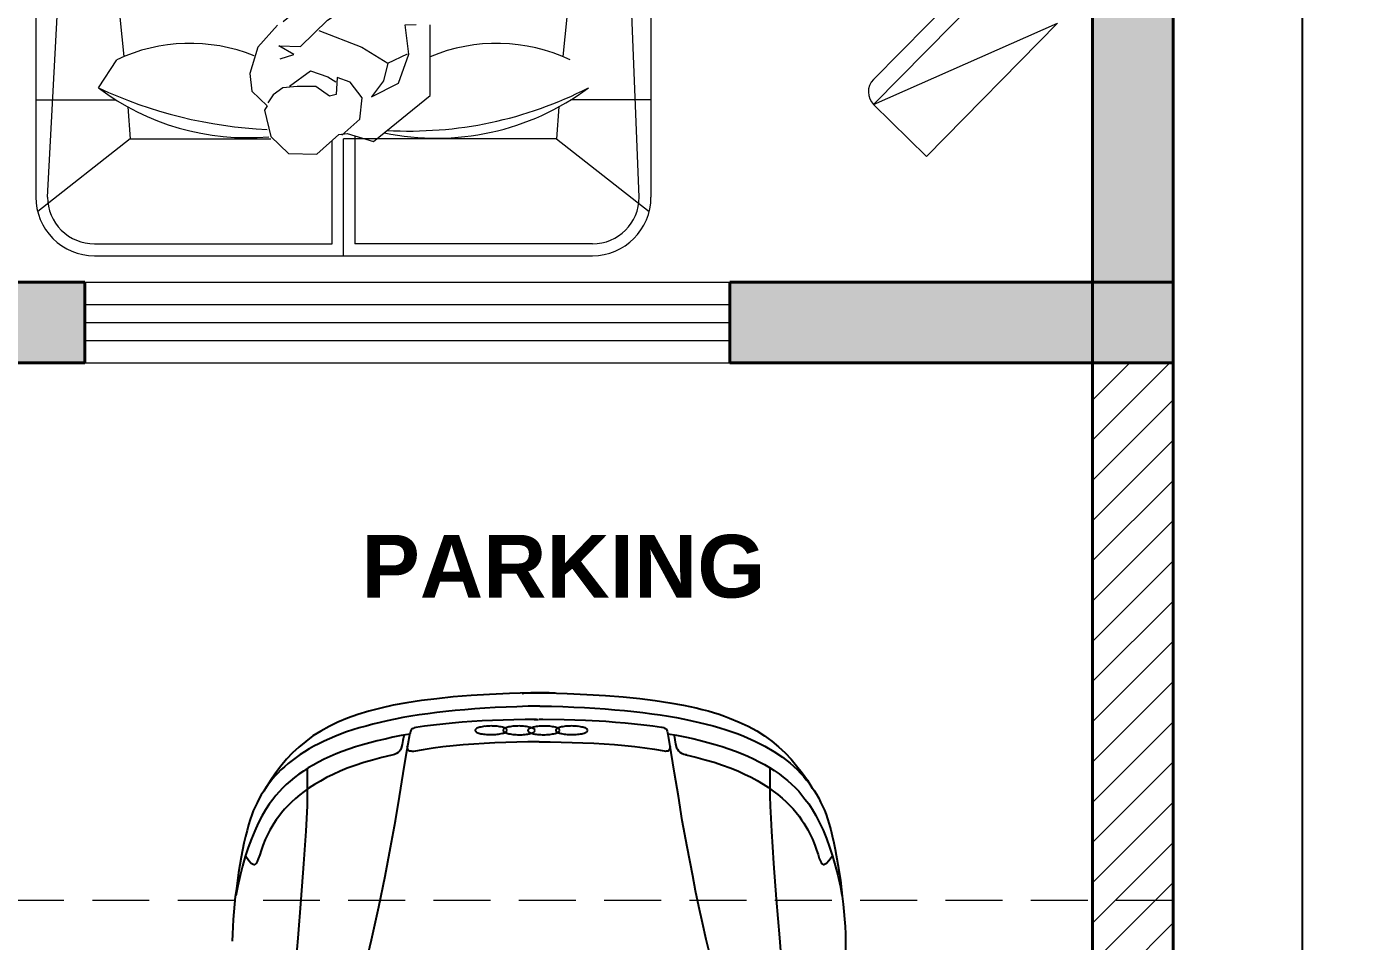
# Model space of a CAD drawing. Header units: inches. Extents: x 1457 to 6508, y 1058 to 4458.
# Drawn here: x 2993.5 to 3142.5, y 2569 to 2671.1 of the extents above; entities that cross this region are included whole.
import ezdxf
from ezdxf.enums import TextEntityAlignment as Align

# ---------------------------------------------------------------- set-up
doc = ezdxf.new("R2010")
doc.units = ezdxf.units.IN
doc.linetypes.add('HIDDEN', pattern=[9.525, 6.35, -3.175])
for name, color, linetype, lineweight in [('1.COLUMN', 1, 'Continuous', 40), ('2.ROOF', 7, 'HIDDEN', 20), ('FURNITURE', 30, 'Continuous', 5), ('WALL', 2, 'Continuous', 40), ('WALL DIMENSION', 6, 'Continuous', 13), ('WALL HATCH', 7, 'Continuous', 5), ('WINDOW', 4, 'Continuous', 18)]:
    doc.layers.add(name, color=color, linetype=linetype, lineweight=lineweight)
doc.styles.get("Standard").update_dxf_attribs({"font": 'arialbd.ttf'})
doc.dimstyles.new('ISO-25', dxfattribs={"dimscale": 4, "dimtxt": 2.5, "dimasz": 2.5, "dimexe": 1.25, "dimexo": 0.625, "dimtad": 0, "dimlunit": 3, "dimtxsty": 'Standard', "dimblk": 'OPEN90', "dimcen": 2.5, "dimclrd": 1, "dimadec": 0, "dimazin": 0, "dimtfac": 1, "dimtmove": 0, "dimatfit": 3, "dimfxl": 0, "dimarcsym": 0})

# ---------------------------------------------------------------- blocks, each defined once
blk = doc.blocks.new('A$C4DC51D13')
for p, q in [((4008.9, 2375.5), (3778.5, 2897)), ((4156.2, 2525.2), (3778.5, 2897)), ((4008.9, 2375.5), (3631.2, 2747.3)), ((3631.7, 2676.6), (3938.2, 2375)), ((4008.9, 2375.5), (4156.2, 2525.2)), ((3605.1, 1743.8), (4271.6, 1743.8)), ((3995.7, 1743.8), (3995.7, 1517.1)), ((4271.6, 1710.7), (3636.1, 1685.8)), ((4106.1, 1476.4), (4312.2, 1738.8)), ((4404, 1578.3), (4404, 904.6)), ((4437.5, 165.9), (4437.5, 1578.3)), ((3588, 1523.6), (3873.1, 1494.5)), ((4015.5, 1483.4), (4106.1, 1476.4)), ((4106.1, 1476.4), (4106.1, 872.1)), ((4097.4, 904.6), (4404, 904.6)), ((4106.1, 871.5), (4437.5, 871.5)), ((4404, 840.7), (4110.5, 840.7)), ((4404, 165.9), (4404, 840.7)), ((4106.1, 267.8), (4106.1, 666.5)), ((4015.5, 260.8), (4106.1, 267.8)), ((4106.1, 267.8), (4312.2, 5.4)), ((3588, 220.6), (3873.1, 249.7)), ((3961.8, 177.4), (3882.1, 229.3)), ((3995.7, 0.4), (3995.7, 227)), ((4271.6, 33.5), (3636.1, 66.6)), ((3605.1, 0.4), (4271.6, 0.4))]:
    blk.add_line(p, q)
at = {"linetype": 'ByBlock'}
for points in [[(3783.9, 685.3), (3846.2, 629.9), (3920.9, 607.2), (3971.2, 612.7), (4013, 656), (4024.6, 648.7), (4100.1, 665.9), (4148.2, 716.6), (4149.9, 796.5), (4093.9, 859.3), (4090.7, 882.4), (4113.4, 957.1), (3983.4, 1118.2), (3782.9, 1118.2)], [(3799.1, 802), (3846.8, 924.2), (3891.6, 998), (3942.1, 985.6), (3987.4, 952.2), (3948.2, 1028.7), (3866.1, 1057.7), (3783.2, 1046.8), (3782, 1078.3)], [(3879.5, 693.2), (3866.7, 732), (3842.7, 688.8), (3844.5, 750.8), (3769.6, 827.1), (3714.6, 911.9), (3703.1, 901.3), (3694, 1028.4), (3682.4, 1035.7), (3682.6, 1000), (3638.2, 1055.5), (3622.5, 1045.9), (3640.8, 956.7), (3675.9, 881.2), (3664.5, 834.9), (3774.4, 701)], [(3891.6, 998), (3865.1, 1053.5)], [(4096, 867.7), (4050.6, 918.9), (3989.6, 924.9), (3945.7, 891.1), (3932.2, 854.2), (3980.6, 851.3), (3984.9, 832.4), (3957.7, 794.4), (3958, 740.9), (3961.4, 699.9), (3981.4, 672.7), (4004.6, 658.1)], [(3957.1, 718.8), (3913.7, 778.5), (3930.3, 827.9), (3944.9, 851.1)]]:
    blk.add_lwpolyline(points, dxfattribs=at)
for centre, radius, start, end in [((3973.2, 2410.6), 50, 225.4503, 315.4503), ((4271.6, 1578.3), 165.9, 0, 90), ((4271.6, 1578.3), 132.4, 0, 90), ((3383, 1136.2), 721.4, 348.1046, 36.6442), ((2968.3, 1058.8), 1115.8, 356.7543, 27.0804), ((4324, 1306.8), 488.4, 154.7866, 202.7137), ((3404.4, 598.4), 698.5, 322.9389, 5.0789), ((2799, 717.9), 1282.3, 335.0725, 357.2152), ((4324, 437.4), 488.4, 158.2152, 205.2134), ((4271.6, 165.9), 132.4, 270, 0), ((4271.6, 165.9), 165.9, 270, 0)]:
    blk.add_arc(centre, radius, start, end)
blk = doc.blocks.new('A$C2EFE4C6E')
at = {"linetype": 'Continuous'}
for p, q in [((0.4249, 1.7753), (0.4445, 1.7793)), ((0.4445, 1.7793), (0.4864, 1.7871)), ((0.463, 1.7719), (0.4897, 1.7797)), ((0.4864, 1.7871), (0.5311, 1.794)), ((0.4897, 1.7797), (0.5173, 1.7866)), ((0.5173, 1.7866), (0.5459, 1.793)), ((0.5311, 1.794), (0.5769, 1.7994)), ((0.5459, 1.793), (0.5745, 1.7984)), ((0.5769, 1.7994), (0.5988, 1.8018)), ((0.5988, 1.8018), (0.6202, 1.8038)), ((0.6202, 1.8038), (0.6417, 1.8057)), ((0.6417, 1.8057), (0.6626, 1.8072)), ((0.6626, 1.8072), (0.6831, 1.8082)), ((0.6831, 1.8082), (0.7031, 1.8087)), ((0.7036, 1.8087), (1.5338, 1.8087)), ((0.3101, 1.7381), (0.3216, 1.7435)), ((0.3216, 1.7435), (0.333, 1.7489)), ((0.333, 1.7489), (0.3449, 1.7533)), ((0.3449, 1.7533), (0.3577, 1.7577)), ((0.3577, 1.7577), (0.3725, 1.7621)), ((0.3682, 1.7351), (0.3897, 1.7449)), ((0.3725, 1.7621), (0.3887, 1.7665)), ((0.3887, 1.7665), (0.4059, 1.7709)), ((0.3897, 1.7449), (0.413, 1.7543)), ((0.4059, 1.7709), (0.4249, 1.7753)), ((0.413, 1.7543), (0.4373, 1.7636)), ((0.4373, 1.7636), (0.463, 1.7719)), ((0.4754, 1.7616), (0.4635, 1.7704)), ((0.4826, 1.7548), (0.4754, 1.7616)), ((0.4811, 1.7391), (0.4835, 1.741)), ((0.4859, 1.7494), (0.4826, 1.7548)), ((0.4835, 1.741), (0.4849, 1.743)), ((0.4849, 1.743), (0.4864, 1.7449)), ((0.4864, 1.7469), (0.4859, 1.7494)), ((0.4864, 1.7449), (0.4864, 1.7469)), ((0.2463, 1.6974), (0.2563, 1.7052)), ((0.2477, 1.7004), (0.2701, 1.714)), ((0.2563, 1.7052), (0.2668, 1.7126)), ((0.2668, 1.7126), (0.2772, 1.7199)), ((0.2772, 1.7199), (0.2877, 1.7263)), ((0.2877, 1.7263), (0.2987, 1.7327)), ((0.2987, 1.7327), (0.3101, 1.7381)), ((0.3011, 1.6935), (0.3144, 1.7043)), ((0.3144, 1.7043), (0.3301, 1.7145)), ((0.3301, 1.7145), (0.3482, 1.7249)), ((0.3482, 1.7249), (0.3682, 1.7351)), ((0.3882, 1.7018), (0.3978, 1.7067)), ((0.3978, 1.7067), (0.4154, 1.715)), ((0.4154, 1.715), (0.4316, 1.7214)), ((0.4316, 1.7214), (0.4459, 1.7263)), ((0.4459, 1.7263), (0.4587, 1.7307)), ((0.4587, 1.7307), (0.4697, 1.7342)), ((0.4697, 1.7342), (0.4778, 1.7376)), ((0.4778, 1.7376), (0.4811, 1.7391)), ((0.1877, 1.6543), (0.2067, 1.6699)), ((0.1996, 1.6513), (0.2177, 1.6714)), ((0.2067, 1.6699), (0.2267, 1.6856)), ((0.2177, 1.6714), (0.2267, 1.6802)), ((0.2267, 1.6856), (0.2477, 1.7004)), ((0.2267, 1.6802), (0.2368, 1.6891)), ((0.2368, 1.6891), (0.2463, 1.6974)), ((0.2587, 1.6552), (0.2687, 1.666)), ((0.2687, 1.666), (0.2792, 1.6758)), ((0.2792, 1.6758), (0.2901, 1.6851)), ((0.2901, 1.6851), (0.3011, 1.6935)), ((0.3292, 1.6601), (0.3397, 1.6685)), ((0.3397, 1.6685), (0.3496, 1.6768)), ((0.3496, 1.6768), (0.3597, 1.6841)), ((0.3597, 1.6841), (0.3692, 1.6905)), ((0.3692, 1.6905), (0.3787, 1.6964)), ((0.3787, 1.6964), (0.3882, 1.7018)), ((0.1529, 1.619), (0.1701, 1.6371)), ((0.1663, 1.6057), (0.1825, 1.6297)), ((0.1701, 1.6371), (0.1877, 1.6543)), ((0.1825, 1.6297), (0.1996, 1.6513)), ((0.2296, 1.62), (0.2391, 1.6322)), ((0.2391, 1.6322), (0.2487, 1.6445)), ((0.2487, 1.6445), (0.2587, 1.6552)), ((0.2887, 1.617), (0.2987, 1.6293)), ((0.2987, 1.6293), (0.3087, 1.6401)), ((0.3087, 1.6401), (0.3192, 1.6508)), ((0.3192, 1.6508), (0.3292, 1.6601)), ((0.8074, 1.6312), (0.695, 1.6219)), ((0.122, 1.5788), (0.1367, 1.5994)), ((0.1367, 1.5994), (0.1529, 1.619)), ((0.151, 1.5797), (0.1663, 1.6057)), ((0.2034, 1.5788), (0.212, 1.593)), ((0.212, 1.593), (0.2206, 1.6067)), ((0.2725, 1.595), (0.2139, 1.595)), ((0.2206, 1.6067), (0.2296, 1.62)), ((0.2587, 1.5749), (0.2687, 1.5901)), ((0.2687, 1.5901), (0.2787, 1.6038)), ((0.2934, 1.595), (0.2725, 1.595)), ((0.2787, 1.6038), (0.2887, 1.617)), ((0.3211, 1.5959), (0.2934, 1.595)), ((0.3554, 1.5974), (0.3211, 1.5959)), ((0.3935, 1.5994), (0.3554, 1.5974)), ((0.4364, 1.6023), (0.3935, 1.5994)), ((0.4835, 1.6057), (0.4364, 1.6023)), ((0.585, 1.6131), (0.4835, 1.6057)), ((0.695, 1.6219), (0.585, 1.6131)), ((0.0948, 1.5327), (0.1081, 1.5567)), ((0.1081, 1.5567), (0.122, 1.5788)), ((0.1367, 1.5513), (0.151, 1.5797)), ((0.1872, 1.5479), (0.1953, 1.5636)), ((0.1953, 1.5636), (0.2034, 1.5788)), ((0.2396, 1.5411), (0.2491, 1.5582)), ((0.2491, 1.5582), (0.2587, 1.5749)), ((0.0829, 1.5072), (0.0948, 1.5327)), ((0.1167, 1.5043), (0.1234, 1.5205)), ((0.1234, 1.5205), (0.1367, 1.5513)), ((0.1658, 1.4964), (0.1724, 1.5141)), ((0.1724, 1.5141), (0.1796, 1.5312)), ((0.1796, 1.5312), (0.1872, 1.5479)), ((0.2215, 1.5028), (0.2306, 1.5224)), ((0.2306, 1.5224), (0.2396, 1.5411)), ((0.0662, 1.4655), (0.0715, 1.4798)), ((0.0715, 1.4798), (0.0829, 1.5072)), ((0.1048, 1.47), (0.1105, 1.4876)), ((0.1105, 1.4876), (0.1167, 1.5043)), ((0.1524, 1.4587), (0.1586, 1.4778)), ((0.1586, 1.4778), (0.1658, 1.4964)), ((0.2048, 1.4597), (0.2129, 1.4817)), ((0.2129, 1.4817), (0.2215, 1.5028)), ((0.0562, 1.4347), (0.061, 1.4503)), ((0.061, 1.4503), (0.0662, 1.4655)), ((0.0939, 1.4332), (0.0991, 1.4518)), ((0.0991, 1.4518), (0.1048, 1.47)), ((0.1405, 1.4185), (0.1463, 1.4391)), ((0.1463, 1.4391), (0.1524, 1.4587)), ((0.1967, 1.4357), (0.2048, 1.4597)), ((0.0429, 1.3852), (0.0472, 1.4023)), ((0.0472, 1.4023), (0.0515, 1.419)), ((0.0515, 1.419), (0.0562, 1.4347)), ((0.0838, 1.394), (0.0886, 1.4136)), ((0.0886, 1.4136), (0.0939, 1.4332)), ((0.1353, 1.3974), (0.1405, 1.4185)), ((0.1825, 1.3842), (0.1896, 1.4106)), ((0.1896, 1.4106), (0.1967, 1.4357)), ((0.6521, 1.4033), (0.6059, 1.393)), ((0.6998, 1.4136), (0.6521, 1.4033)), ((0.7488, 1.4254), (0.6998, 1.4136)), ((0.0353, 1.3494), (0.0429, 1.3852)), ((0.0748, 1.3518), (0.0791, 1.3729)), ((0.0791, 1.3729), (0.0838, 1.394)), ((0.1248, 1.3528), (0.13, 1.3754)), ((0.13, 1.3754), (0.1353, 1.3974)), ((0.1758, 1.3562), (0.1825, 1.3842)), ((0.5192, 1.3754), (0.4368, 1.3597)), ((0.5616, 1.3837), (0.5192, 1.3754)), ((0.6059, 1.393), (0.5616, 1.3837)), ((0.0281, 1.3107), (0.0353, 1.3494)), ((0.0667, 1.3067), (0.0705, 1.3298)), ((0.0705, 1.3298), (0.0748, 1.3518)), ((0.1162, 1.3053), (0.1205, 1.3293)), ((0.1205, 1.3293), (0.1248, 1.3528)), ((0.121, 1.3224), (0.1334, 1.3249)), ((0.1334, 1.3249), (0.1453, 1.3268)), ((0.1453, 1.3268), (0.1558, 1.3298)), ((0.1558, 1.3298), (0.1601, 1.3322)), ((0.1601, 1.3322), (0.1643, 1.3352)), ((0.1643, 1.3352), (0.1682, 1.3391)), ((0.1682, 1.3391), (0.1715, 1.3435)), ((0.1715, 1.3435), (0.1739, 1.3499)), ((0.1739, 1.3499), (0.1758, 1.3577)), ((0.1758, 1.3577), (0.1758, 1.3562)), ((0.293, 1.3347), (0.2282, 1.3239)), ((0.3616, 1.3459), (0.293, 1.3347)), ((0.4368, 1.3597), (0.3616, 1.3459)), ((0.0219, 1.269), (0.0281, 1.3107)), ((0.0629, 1.2832), (0.0667, 1.3067)), ((0.0939, 1.2622), (0.0977, 1.2867)), ((0.0977, 1.2881), (0.0986, 1.2925)), ((0.0977, 1.2876), (0.0977, 1.2881)), ((0.0977, 1.2867), (0.0977, 1.2876)), ((0.0977, 1.2867), (0.0977, 1.2867)), ((0.0986, 1.2925), (0.1, 1.2955)), ((0.1, 1.2955), (0.101, 1.2979)), ((0.101, 1.2979), (0.1024, 1.2999)), ((0.1024, 1.2999), (0.1039, 1.3014)), ((0.1039, 1.3014), (0.1058, 1.3023)), ((0.1058, 1.3023), (0.1091, 1.3033)), ((0.1091, 1.3033), (0.1129, 1.3038)), ((0.1129, 1.3038), (0.1172, 1.3048)), ((0.1158, 1.3028), (0.1153, 1.3038)), ((0.1696, 1.3141), (0.1172, 1.3053)), ((0.1553, 1.3116), (0.1515, 1.3121)), ((0.1586, 1.3107), (0.1553, 1.3116)), ((0.1605, 1.3097), (0.1586, 1.3107)), ((0.1601, 1.267), (0.1648, 1.2945)), ((0.1625, 1.3087), (0.1605, 1.3097)), ((0.1634, 1.3077), (0.1625, 1.3087)), ((0.1643, 1.3062), (0.1634, 1.3077)), ((0.1648, 1.3038), (0.1643, 1.3062)), ((0.1648, 1.3009), (0.1648, 1.3038)), ((0.1653, 1.2979), (0.1648, 1.3009)), ((0.1648, 1.2945), (0.1653, 1.2979)), ((0.2282, 1.3239), (0.1696, 1.3141)), ((0.0162, 1.2254), (0.0219, 1.269)), ((0.0562, 1.2342), (0.0596, 1.2592)), ((0.0596, 1.2592), (0.0629, 1.2832)), ((0.0905, 1.2367), (0.0939, 1.2622)), ((0.1558, 1.2396), (0.1601, 1.267)), ((0.0119, 1.1783), (0.0162, 1.2254)), ((0.0534, 1.2082), (0.0562, 1.2342)), ((0.0877, 1.2107), (0.0905, 1.2367)), ((0.1491, 1.1827), (0.1524, 1.2112)), ((0.1524, 1.2112), (0.1558, 1.2396)), ((0.0081, 1.1283), (0.0119, 1.1783)), ((0.0481, 1.1548), (0.0505, 1.1822)), ((0.0505, 1.1822), (0.0534, 1.2082)), ((0.0829, 1.1568), (0.0848, 1.1842)), ((0.0848, 1.1842), (0.0877, 1.2107)), ((0.1467, 1.1538), (0.1491, 1.1827)), ((0.0457, 1.1269), (0.0481, 1.1548)), ((0.0805, 1.1288), (0.0829, 1.1568)), ((0.1444, 1.1244), (0.1467, 1.1538)), ((0.0048, 1.0754), (0.0081, 1.1283)), ((0.0419, 1.0685), (0.0439, 1.0979)), ((0.0439, 1.0979), (0.0457, 1.1269)), ((0.0772, 1.0715), (0.0805, 1.1288)), ((0.1424, 1.0945), (0.1444, 1.1244)), ((0.0024, 1.019), (0.0048, 1.0754)), ((0.0405, 1.0381), (0.0419, 1.0685)), ((0.0753, 1.0107), (0.0772, 1.0715)), ((0.1405, 1.0337), (0.1415, 1.0641)), ((0.1415, 1.0641), (0.1424, 1.0945)), ((0.0391, 1.0073), (0.0405, 1.0381)), ((0.1396, 1.0028), (0.1405, 1.0337)), ((0.0015, 0.9857), (0, 0.968)), ((0.0005, 0.9587), (0.0024, 1.019)), ((0.0381, 0.9749), (0.0391, 1.0073)), ((0.0748, 0.947), (0.0753, 1.0107)), ((0.1391, 0.9715), (0.1396, 1.0028)), ((0, 0.968), (0, 0.9342)), ((0, 0.9533), (0.0005, 0.9587)), ((0, 0.9411), (0, 0.9533)), ((0.0376, 0.9421), (0.0381, 0.9749)), ((0.0757, 0.9504), (0.0757, 0.9396)), ((0.1391, 0.9396), (0.1391, 0.9715)), ((0, 0.9249), (0, 0.9411)), ((0, 0.9342), (0.0005, 0.9161)), ((0, 0.9087), (0, 0.9249)), ((0.001, 0.8965), (0, 0.9087)), ((0.0005, 0.9161), (0.0024, 0.8558)), ((0.0376, 0.9421), (0.0381, 0.9092)), ((0.0381, 0.9092), (0.0396, 0.8769)), ((0.0757, 0.9259), (0.0757, 0.9382)), ((0.0757, 0.9323), (0.0757, 0.8999)), ((0.1391, 0.9396), (0.1391, 0.9078)), ((0.0019, 0.8916), (0.001, 0.8965)), ((0.0396, 0.8769), (0.0405, 0.846)), ((0.0757, 0.8999), (0.0762, 0.8686)), ((0.1391, 0.9078), (0.1396, 0.8764)), ((0.1396, 0.8764), (0.1405, 0.8455)), ((0.0024, 0.8558), (0.0048, 0.7994)), ((0.0405, 0.846), (0.0419, 0.8156)), ((0.0762, 0.8686), (0.0772, 0.8381)), ((0.0772, 0.8381), (0.0781, 0.8077)), ((0.1405, 0.8455), (0.1415, 0.8146)), ((0.0048, 0.7994), (0.0081, 0.747)), ((0.0419, 0.8156), (0.0439, 0.7857)), ((0.0781, 0.8077), (0.0796, 0.7784)), ((0.1415, 0.8146), (0.1434, 0.7842)), ((0.0439, 0.7857), (0.0457, 0.7573)), ((0.0457, 0.7573), (0.0481, 0.7288)), ((0.0796, 0.7784), (0.0815, 0.7494)), ((0.1434, 0.7842), (0.1453, 0.7543)), ((0.0081, 0.747), (0.0119, 0.6965)), ((0.0481, 0.7288), (0.0505, 0.7014)), ((0.0815, 0.7494), (0.0834, 0.7215)), ((0.0834, 0.7215), (0.0858, 0.6935)), ((0.1453, 0.7543), (0.1477, 0.7249)), ((0.1477, 0.7249), (0.1501, 0.696)), ((0.0119, 0.6965), (0.0167, 0.6499)), ((0.0505, 0.7014), (0.0534, 0.6749)), ((0.0858, 0.6935), (0.0886, 0.6671)), ((0.1501, 0.696), (0.1534, 0.6671)), ((0.0167, 0.6499), (0.0219, 0.6063)), ((0.0534, 0.6749), (0.0562, 0.6494)), ((0.0562, 0.6494), (0.0596, 0.624)), ((0.0886, 0.6671), (0.0915, 0.6406)), ((0.1534, 0.6671), (0.1572, 0.6391)), ((0.0219, 0.6063), (0.0281, 0.5646)), ((0.0596, 0.624), (0.0629, 0.5999)), ((0.0915, 0.6406), (0.0948, 0.6151)), ((0.0948, 0.6151), (0.0986, 0.5901)), ((0.1572, 0.6391), (0.1615, 0.6112)), ((0.1615, 0.6112), (0.1663, 0.5838)), ((0.0629, 0.5999), (0.0667, 0.5764)), ((0.0667, 0.5764), (0.0705, 0.5534)), ((0.0986, 0.5901), (0.0996, 0.5857)), ((0.0996, 0.5857), (0.101, 0.5823)), ((0.101, 0.5823), (0.102, 0.5798)), ((0.102, 0.5798), (0.1034, 0.5779)), ((0.1034, 0.5779), (0.1048, 0.5769)), ((0.1048, 0.5769), (0.1067, 0.5759)), ((0.1067, 0.5759), (0.1101, 0.5749)), ((0.1101, 0.5749), (0.1139, 0.5744)), ((0.1139, 0.5744), (0.1181, 0.5735)), ((0.1172, 0.573), (0.1215, 0.549)), ((0.171, 0.5641), (0.1181, 0.573)), ((0.1615, 0.5685), (0.1596, 0.5676)), ((0.1634, 0.5696), (0.1615, 0.5685)), ((0.1643, 0.5705), (0.1634, 0.5696)), ((0.1653, 0.572), (0.1643, 0.5705)), ((0.1658, 0.5744), (0.1653, 0.572)), ((0.1663, 0.5803), (0.1658, 0.5774)), ((0.1658, 0.5774), (0.1658, 0.5744)), ((0.1663, 0.5838), (0.1663, 0.5803)), ((0.0281, 0.5646), (0.0353, 0.5264)), ((0.0705, 0.5534), (0.0748, 0.5313)), ((0.0748, 0.5313), (0.0791, 0.5093)), ((0.1215, 0.549), (0.1258, 0.5254)), ((0.122, 0.5558), (0.1348, 0.5534)), ((0.1348, 0.5534), (0.1463, 0.5514)), ((0.1463, 0.5514), (0.1567, 0.5485)), ((0.1563, 0.5666), (0.1524, 0.5661)), ((0.1596, 0.5676), (0.1563, 0.5666)), ((0.1567, 0.5485), (0.1615, 0.5465)), ((0.1615, 0.5465), (0.1658, 0.5436)), ((0.1658, 0.5436), (0.1696, 0.5401)), ((0.1696, 0.5401), (0.1724, 0.5352)), ((0.2291, 0.5544), (0.171, 0.5641)), ((0.1724, 0.5352), (0.1748, 0.5293)), ((0.2939, 0.5436), (0.2291, 0.5544)), ((0.363, 0.5323), (0.2939, 0.5436)), ((0.4382, 0.5186), (0.363, 0.5323)), ((0.0353, 0.5264), (0.0434, 0.4907)), ((0.0791, 0.5093), (0.0838, 0.4887)), ((0.1258, 0.5254), (0.131, 0.5029)), ((0.131, 0.5029), (0.1363, 0.4808)), ((0.1748, 0.5293), (0.1767, 0.522)), ((0.1767, 0.522), (0.1834, 0.4941)), ((0.1834, 0.4941), (0.1906, 0.4671)), ((0.5202, 0.5029), (0.4382, 0.5186)), ((0.6069, 0.4852), (0.5202, 0.5029)), ((0.0434, 0.4907), (0.0519, 0.4568)), ((0.0519, 0.4568), (0.0615, 0.4254)), ((0.0838, 0.4887), (0.0891, 0.4686)), ((0.0891, 0.4686), (0.0943, 0.449)), ((0.1363, 0.4808), (0.1415, 0.4598)), ((0.1415, 0.4598), (0.1472, 0.4392)), ((0.1906, 0.4671), (0.1977, 0.4426)), ((0.7002, 0.4647), (0.6069, 0.4852)), ((0.8012, 0.4402), (0.7002, 0.4647)), ((0.0615, 0.4254), (0.0719, 0.3965)), ((0.0943, 0.449), (0.0996, 0.4298)), ((0.0996, 0.4298), (0.1053, 0.4117)), ((0.1472, 0.4392), (0.1534, 0.4196)), ((0.1534, 0.4196), (0.1601, 0.4005)), ((0.1977, 0.4426), (0.2058, 0.4186)), ((0.2058, 0.4186), (0.2139, 0.396)), ((0.0719, 0.3965), (0.0834, 0.3695)), ((0.1053, 0.4117), (0.111, 0.3941)), ((0.111, 0.3941), (0.1172, 0.3769)), ((0.1601, 0.4005), (0.1667, 0.3818)), ((0.1667, 0.3818), (0.1734, 0.3642)), ((0.2139, 0.396), (0.2225, 0.3754)), ((0.0834, 0.3695), (0.0953, 0.3441)), ((0.0953, 0.3441), (0.1086, 0.3206)), ((0.1172, 0.3769), (0.1239, 0.3608)), ((0.1239, 0.3608), (0.1305, 0.3451)), ((0.1305, 0.3451), (0.1372, 0.3299)), ((0.1734, 0.3642), (0.181, 0.347)), ((0.181, 0.347), (0.1886, 0.3303)), ((0.2225, 0.3754), (0.2315, 0.3554)), ((0.2315, 0.3554), (0.2406, 0.3367)), ((0.1086, 0.3206), (0.1224, 0.2985)), ((0.1372, 0.3299), (0.1444, 0.3151)), ((0.1444, 0.3151), (0.1515, 0.3009)), ((0.1886, 0.3303), (0.1963, 0.3147)), ((0.1963, 0.3147), (0.2048, 0.2995)), ((0.2406, 0.3367), (0.2501, 0.3196)), ((0.2501, 0.3196), (0.2596, 0.3034)), ((0.2596, 0.3034), (0.2696, 0.2882)), ((0.1224, 0.2985), (0.1377, 0.2779)), ((0.1377, 0.2779), (0.1539, 0.2588)), ((0.1515, 0.3009), (0.1591, 0.2877)), ((0.1591, 0.2877), (0.1672, 0.2745)), ((0.1672, 0.2745), (0.1748, 0.2622)), ((0.2048, 0.2995), (0.2129, 0.2852)), ((0.2129, 0.2852), (0.222, 0.2715)), ((0.2734, 0.2833), (0.2148, 0.2833)), ((0.222, 0.2715), (0.231, 0.2583)), ((0.2696, 0.2882), (0.2796, 0.274)), ((0.3201, 0.2828), (0.2734, 0.2833)), ((0.2796, 0.274), (0.2896, 0.2612)), ((0.3925, 0.2789), (0.3201, 0.2828)), ((0.4849, 0.2725), (0.3925, 0.2789)), ((0.5864, 0.2652), (0.4849, 0.2725)), ((0.6959, 0.2563), (0.5864, 0.2652)), ((0.1539, 0.2588), (0.1706, 0.2407)), ((0.1706, 0.2407), (0.1886, 0.224)), ((0.1748, 0.2622), (0.1834, 0.2505)), ((0.1834, 0.2505), (0.192, 0.2392)), ((0.192, 0.2392), (0.2006, 0.2279)), ((0.2006, 0.2279), (0.2096, 0.2176)), ((0.231, 0.2583), (0.2406, 0.246)), ((0.2406, 0.246), (0.2501, 0.2338)), ((0.2501, 0.2338), (0.2601, 0.223)), ((0.2896, 0.2612), (0.2996, 0.249)), ((0.2996, 0.249), (0.3097, 0.2377)), ((0.3097, 0.2377), (0.3201, 0.2274)), ((0.3201, 0.2274), (0.3301, 0.2181)), ((0.8088, 0.247), (0.6959, 0.2563)), ((0.1886, 0.224), (0.2077, 0.2078)), ((0.2077, 0.2078), (0.2277, 0.1926)), ((0.2096, 0.2176), (0.2186, 0.2078)), ((0.2186, 0.2078), (0.2282, 0.1985)), ((0.2277, 0.1926), (0.2487, 0.1779)), ((0.2282, 0.1985), (0.2377, 0.1897)), ((0.2377, 0.1897), (0.2477, 0.1814)), ((0.2601, 0.223), (0.2701, 0.2122)), ((0.2701, 0.2122), (0.2806, 0.2024)), ((0.2806, 0.2024), (0.2915, 0.1931)), ((0.2915, 0.1931), (0.3025, 0.1848)), ((0.3301, 0.2181), (0.3406, 0.2093)), ((0.3406, 0.2093), (0.3506, 0.2014)), ((0.3506, 0.2014), (0.3606, 0.1941)), ((0.3606, 0.1941), (0.3701, 0.1877)), ((0.2477, 0.1814), (0.2577, 0.1735)), ((0.2487, 0.1779), (0.2711, 0.1642)), ((0.2577, 0.1735), (0.2677, 0.1656)), ((0.2677, 0.1656), (0.2787, 0.1588)), ((0.2787, 0.1588), (0.2892, 0.1519)), ((0.2892, 0.1519), (0.3001, 0.1461)), ((0.3025, 0.1848), (0.3158, 0.174)), ((0.3158, 0.174), (0.3316, 0.1637)), ((0.3316, 0.1637), (0.3496, 0.1534)), ((0.3496, 0.1534), (0.3692, 0.1431)), ((0.3701, 0.1877), (0.3797, 0.1818)), ((0.3797, 0.1818), (0.3892, 0.1764)), ((0.3892, 0.1764), (0.3987, 0.1715)), ((0.3987, 0.1715), (0.4163, 0.1632)), ((0.4163, 0.1632), (0.4325, 0.1568)), ((0.4325, 0.1568), (0.4468, 0.1514)), ((0.4468, 0.1514), (0.4597, 0.1475)), ((0.3001, 0.1461), (0.3115, 0.1402)), ((0.3115, 0.1402), (0.323, 0.1348)), ((0.323, 0.1348), (0.3344, 0.1294)), ((0.3344, 0.1294), (0.3463, 0.125)), ((0.3463, 0.125), (0.3592, 0.1206)), ((0.3592, 0.1206), (0.3739, 0.1162)), ((0.3692, 0.1431), (0.3911, 0.1333)), ((0.3739, 0.1162), (0.3901, 0.1117)), ((0.3911, 0.1333), (0.414, 0.124)), ((0.414, 0.124), (0.4382, 0.1147)), ((0.4382, 0.1147), (0.464, 0.1064)), ((0.4597, 0.1475), (0.4706, 0.1436)), ((0.4764, 0.1166), (0.4645, 0.1078)), ((0.4706, 0.1436), (0.4787, 0.1407)), ((0.4835, 0.1235), (0.4764, 0.1166)), ((0.4787, 0.1407), (0.4821, 0.1387)), ((0.4821, 0.1387), (0.4844, 0.1372)), ((0.4868, 0.1289), (0.4835, 0.1235)), ((0.4844, 0.1372), (0.4859, 0.1353)), ((0.4859, 0.1353), (0.4873, 0.1333)), ((0.4873, 0.1314), (0.4868, 0.1289)), ((0.4873, 0.1333), (0.4873, 0.1314)), ((0.3901, 0.1117), (0.4073, 0.1073)), ((0.4073, 0.1073), (0.4263, 0.1029)), ((0.4263, 0.1029), (0.4459, 0.099)), ((0.4459, 0.099), (0.4664, 0.0951)), ((0.464, 0.1064), (0.4911, 0.0985)), ((0.4664, 0.0951), (0.4878, 0.0912)), ((0.4878, 0.0912), (0.5097, 0.0877)), ((0.4911, 0.0985), (0.5183, 0.0917)), ((0.5097, 0.0877), (0.5321, 0.0843)), ((0.5183, 0.0917), (0.5469, 0.0853)), ((0.5321, 0.0843), (0.555, 0.0814)), ((0.5469, 0.0853), (0.5754, 0.0799)), ((0.555, 0.0814), (0.5778, 0.0784)), ((0.5778, 0.0784), (0.5997, 0.076)), ((0.5997, 0.076), (0.6212, 0.074)), ((0.6212, 0.074), (0.6426, 0.0725)), ((0.6426, 0.0725), (0.6636, 0.0711)), ((0.6636, 0.0711), (0.684, 0.0701)), ((0.684, 0.0701), (0.704, 0.0696))]:
    blk.add_line(p, q, dxfattribs=at)
for centre, radius, start, end in [((0.178, 1.0427), 0.083, 164.9523, 169.8142), ((0.1457, 1.0515), 0.0496, 158.2562, 165.1232), ((0.1224, 1.0611), 0.0243, 147.5973, 158.6621), ((0.1101, 1.069), 0.00969, 128.0258, 148.5427), ((0.1066, 1.0735), 0.00404, 91.6936, 128.2043), ((0.1063, 1.0735), 0.00404, 51.4343, 87.945), ((0.1029, 1.0691), 0.00969, 31.0959, 51.6129), ((0.0905, 1.0612), 0.0243, 20.9766, 32.0413), ((0.0671, 1.0518), 0.0496, 14.5155, 21.3825), ((0.0348, 1.0432), 0.083, 9.8245, 14.6863), ((0.26, 1.0317), 0.1659, 176.7736, 179.8331), ((0.26, 1.0316), 0.1659, 179.8056, 182.8651), ((0.2429, 1.0328), 0.1487, 173.5136, 176.8051), ((0.2429, 1.0307), 0.1487, 182.8336, 186.1251), ((0.213, 1.0363), 0.1187, 169.7321, 173.5598), ((-0.0003, 1.0369), 0.1187, 6.0789, 9.9066), ((-0.0302, 1.0316), 0.1487, 353.5136, 356.8051), ((-0.0302, 1.0336), 0.1487, 2.8336, 6.1251), ((-0.0473, 1.0327), 0.1659, 359.8056, 2.8651), ((-0.0473, 1.0326), 0.1659, 356.7736, 359.8331), ((0.213, 1.0274), 0.1187, 186.0789, 189.9066), ((0.1779, 1.0211), 0.083, 189.8245, 194.6863), ((0.177, 0.9641), 0.0821, 165.3099, 170.2285), ((0.1456, 1.0125), 0.0496, 194.5155, 201.3825), ((0.1451, 0.9726), 0.0491, 158.5435, 165.4812), ((0.122, 0.9818), 0.0242, 147.8016, 158.9475), ((0.1222, 1.0032), 0.0243, 200.9766, 212.0413), ((0.1098, 0.9897), 0.00973, 128.1941, 148.7254), ((0.1098, 0.9953), 0.00969, 211.0959, 231.6129), ((0.1064, 0.9941), 0.00413, 92.1745, 128.333), ((0.1063, 0.9908), 0.00404, 231.4343, 267.945), ((0.1061, 0.9941), 0.00413, 52.3897, 88.5482), ((0.1061, 0.9908), 0.00404, 271.6936, 308.2043), ((0.1027, 0.9896), 0.00973, 31.9972, 52.5285), ((0.1026, 0.9953), 0.00969, 308.0258, 328.5427), ((0.0903, 1.0033), 0.0243, 327.5973, 338.6621), ((0.0906, 0.9816), 0.0242, 21.7752, 32.9211), ((0.067, 1.0128), 0.0496, 338.2562, 345.1232), ((0.0676, 0.9721), 0.0491, 15.2415, 22.1792), ((0.0347, 1.0216), 0.083, 344.9523, 349.8142), ((0.0359, 0.9632), 0.0821, 10.4941, 15.4128), ((-0.0004, 1.0281), 0.1187, 349.7321, 353.5598), ((0.2579, 0.9538), 0.1637, 177.2761, 180.3752), ((0.2579, 0.9538), 0.1637, 180.3474, 183.4465), ((0.241, 0.9547), 0.1468, 173.9744, 177.308), ((0.2116, 0.9579), 0.1172, 170.1459, 174.0211), ((0.0014, 0.9566), 0.1172, 6.7016, 10.5768), ((-0.028, 0.953), 0.1468, 3.4147, 6.7483), ((-0.0449, 0.9519), 0.1637, 0.3474, 3.4465), ((-0.0449, 0.9519), 0.1637, 357.2761, 0.3752), ((0.241, 0.9527), 0.1468, 183.4147, 186.7483), ((0.2116, 0.9491), 0.1172, 186.7016, 190.5768), ((0.1771, 0.9425), 0.0821, 190.4941, 195.4128), ((0.1771, 0.8932), 0.0821, 164.5892, 169.5073), ((0.1454, 0.9336), 0.0491, 195.2415, 202.1792), ((0.1454, 0.9021), 0.0491, 157.8236, 164.7605), ((0.1224, 0.9116), 0.0242, 147.0826, 158.2276), ((0.1224, 0.9241), 0.0242, 201.7752, 212.9211), ((0.1103, 0.9196), 0.00973, 127.4755, 148.0067), ((0.1103, 0.9161), 0.00973, 211.9972, 232.5285), ((0.1069, 0.9241), 0.00413, 91.4525, 127.6148), ((0.1069, 0.9116), 0.00413, 232.3897, 268.5482), ((0.1066, 0.9241), 0.00413, 51.6626, 87.8249), ((0.1066, 0.9116), 0.00413, 272.1745, 308.333), ((0.1032, 0.9197), 0.00973, 31.2707, 51.8019), ((0.1032, 0.916), 0.00973, 308.1941, 328.7254), ((0.091, 0.9118), 0.0242, 21.0498, 32.1948), ((0.091, 0.9239), 0.0242, 327.8016, 338.9475), ((0.0679, 0.9331), 0.0491, 338.5435, 345.4812), ((0.0679, 0.9025), 0.0491, 14.5169, 21.4538), ((0.036, 0.9416), 0.0821, 345.3099, 350.2285), ((0.036, 0.894), 0.0821, 9.7701, 14.6882), ((0.0014, 0.9478), 0.1172, 350.1459, 354.0211), ((-0.028, 0.951), 0.1468, 353.9744, 357.308), ((0.2579, 0.8819), 0.1638, 176.5539, 179.6526), ((0.2579, 0.8818), 0.1638, 179.6248, 182.7235), ((0.241, 0.8809), 0.1469, 182.6916, 186.0248), ((0.241, 0.883), 0.1469, 173.2527, 176.5858), ((0.2116, 0.8866), 0.1173, 169.4246, 173.2993), ((0.0014, 0.8879), 0.1173, 5.9781, 9.8528), ((-0.028, 0.8826), 0.1469, 353.2527, 356.5858), ((-0.028, 0.8847), 0.1469, 2.6916, 6.0248), ((-0.0449, 0.8837), 0.1638, 356.5539, 359.6526), ((-0.0449, 0.8838), 0.1638, 359.6248, 2.7235), ((0.2116, 0.8777), 0.1173, 185.9781, 189.8528), ((0.177, 0.8716), 0.0821, 189.7701, 194.6882), ((0.1779, 0.8145), 0.083, 165.3137, 170.1755), ((0.1451, 0.8631), 0.0491, 194.5169, 201.4538), ((0.1456, 0.8231), 0.0496, 158.6175, 165.4845), ((0.122, 0.8538), 0.0242, 201.0498, 212.1948), ((0.1222, 0.8325), 0.0243, 147.9587, 159.0234), ((0.1098, 0.8404), 0.00969, 128.3871, 148.9041), ((0.1098, 0.846), 0.00973, 211.2707, 231.8019), ((0.1063, 0.8448), 0.00404, 92.055, 128.5657), ((0.1064, 0.8416), 0.00413, 231.6626, 267.8249), ((0.1061, 0.8448), 0.00404, 51.7957, 88.3064), ((0.1061, 0.8416), 0.00413, 271.4525, 307.6148), ((0.1026, 0.8404), 0.00969, 31.4573, 51.9742), ((0.1027, 0.846), 0.00973, 307.4755, 328.0067), ((0.0903, 0.8324), 0.0243, 21.3379, 32.4027), ((0.0906, 0.854), 0.0242, 327.0826, 338.2276), ((0.067, 0.8229), 0.0496, 14.8768, 21.7438), ((0.0676, 0.8636), 0.0491, 337.8236, 344.7605), ((0.0347, 0.8141), 0.083, 10.1858, 15.0477), ((0.0359, 0.8725), 0.0821, 344.5892, 349.5073), ((0.0013, 0.8791), 0.1173, 349.4246, 353.2993), ((0.26, 0.804), 0.1659, 177.1349, 180.1944), ((0.26, 0.804), 0.1659, 180.1669, 183.2264), ((0.2429, 0.805), 0.1487, 173.8749, 177.1664), ((0.213, 0.8083), 0.1187, 170.0934, 173.9211), ((-0.0004, 0.8076), 0.1187, 6.4402, 10.2679), ((-0.0302, 0.8041), 0.1487, 3.1949, 6.4864), ((-0.0302, 0.802), 0.1487, 353.8749, 357.1664), ((-0.0473, 0.8031), 0.1659, 0.1669, 3.2264), ((-0.0473, 0.803), 0.1659, 357.1349, 0.1944), ((0.2429, 0.8029), 0.1487, 183.1949, 186.4864), ((0.213, 0.7994), 0.1187, 186.4402, 190.2679), ((0.178, 0.7929), 0.083, 190.1858, 195.0477), ((0.1457, 0.7841), 0.0496, 194.8768, 201.7438), ((0.1224, 0.7746), 0.0243, 201.3379, 212.4027), ((0.1101, 0.7666), 0.00969, 211.4573, 231.9742), ((0.1066, 0.7622), 0.00404, 231.7957, 268.3064), ((0.1063, 0.7622), 0.00404, 272.055, 308.5657), ((0.1029, 0.7666), 0.00969, 308.3871, 328.9041), ((0.0905, 0.7745), 0.0243, 327.9587, 339.0234), ((0.0671, 0.7839), 0.0496, 338.6175, 345.4845), ((0.0348, 0.7925), 0.083, 345.3137, 350.1755), ((-0.0003, 0.7987), 0.1187, 350.0934, 353.9211)]:
    blk.add_arc(centre, radius, start, end, dxfattribs=at)
blk = doc.blocks.new('_Open90')
at = {"color": 0, "linetype": 'ByBlock', "lineweight": -2}
for p, q in [((-0.5, 0.5), (0, 0)), ((0, 0), (-1, 0)), ((0, 0), (-0.5, -0.5))]:
    blk.add_line(p, q, dxfattribs=at)
blk = doc.blocks.new('*D215')
at = {"layer": 'Defpoints', "color": 0}
for p in [(3121.49, 3194.6), (3121.49, 2414.6), (3135.93, 2414.6)]:
    blk.add_point(p, dxfattribs=at)
at = {"layer": 'WALL DIMENSION', "color": 0, "lineweight": -2}
for p, q in [((3123.99, 3194.6), (3140.93, 3194.6)), ((3123.99, 2414.6), (3140.93, 2414.6))]:
    blk.add_line(p, q, dxfattribs=at)
at = {"layer": 'WALL DIMENSION', "color": 1, "lineweight": -2}
for p, q in [((3135.93, 3184.6), (3135.93, 2815.93)), ((3135.93, 2424.6), (3135.93, 2793.27))]:
    blk.add_line(p, q, dxfattribs=at)
at = {"layer": 'WALL DIMENSION', "color": 1, "lineweight": -2, "xscale": 10, "yscale": 10, "zscale": 10}
for p, rotation in [((3135.93, 3194.6), 90), ((3135.93, 2414.6), 270)]:
    blk.add_blockref('_Open90', p, dxfattribs=dict(at, rotation=rotation))
at = {"layer": 'WALL DIMENSION', "color": 0, "insert": (3135.93, 2804.6), "char_height": 10, "attachment_point": 5, "rotation": 90}
blk.add_mtext("65'", dxfattribs=at)

msp = doc.modelspace()

# ---------------------------------------------------------------- hatches: boundary and pattern name
at = {"layer": '1.COLUMN'}
h = msp.add_hatch(color=256, dxfattribs=at)
h.dxf.hatch_style = 1
h.paths.add_polyline_path([(3121.4918, 2642.6026), (3112.4918, 2642.6026), (3112.4918, 2633.6026), (3121.4918, 2633.6026)])
at = {"layer": 'WALL HATCH'}
h = msp.add_hatch(dxfattribs=at)
h.set_pattern_fill('ANSI31', color=256)
h.set_pattern_definition([(45, (1573.0508, 2077.8405), (-2.245064, 2.245064), [])])
h.paths.add_polyline_path([(2830.4918, 2633.6026), (2821.4918, 2633.6026), (2821.4918, 2414.6026), (2992.4918, 2414.6026), (2992.4918, 2423.6026), (2830.4918, 2423.6026)])
h.paths.add_polyline_path([(3121.4918, 2633.6026), (3112.4918, 2633.6026), (3112.4918, 2423.6026), (3112.4918, 2414.6026), (3121.4918, 2414.6026)])
h.paths.add_polyline_path([(3121.4918, 3194.6026), (2821.4918, 3194.6026), (2821.4918, 3113.6026), (2830.4918, 3113.6026), (2830.4918, 3185.6026), (3112.4918, 3185.6026), (3112.4918, 3113.6026), (3121.4918, 3113.6026)])
h = msp.add_hatch(color=256, dxfattribs=at)
h.dxf.hatch_style = 1
h.paths.add_polyline_path([(3121.4918, 2822.6026), (3112.4918, 2822.6026), (3112.4918, 2642.6026), (3121.4918, 2642.6026)])
h.paths.add_polyline_path([(3112.4918, 2642.6026), (3071.9918, 2642.6026), (3071.9918, 2633.6026), (3112.4918, 2633.6026)])
h.paths.add_polyline_path([(2830.4918, 2822.6026), (2821.4918, 2822.6026), (2821.4918, 2642.6026), (2830.4918, 2642.6026)])
h.paths.add_polyline_path([(2890.4918, 2638.1026), (2890.4918, 2642.6026), (2830.4918, 2642.6026), (2830.4918, 2633.6026), (2890.4918, 2633.6026)])
h.paths.add_polyline_path([(2966.9918, 2642.6026), (2950.4918, 2642.6026), (2950.4918, 2633.6026), (2966.9918, 2633.6026)])
h.paths.add_polyline_path([(2999.9918, 2642.6026), (2975.9918, 2642.6026), (2975.9918, 2633.6026), (2999.9918, 2633.6026)])

# ---------------------------------------------------------------- linework, layer by layer
at = {"layer": '1.COLUMN'}
msp.add_lwpolyline([(3112.4918, 2633.6026), (3121.4918, 2633.6026), (3121.4918, 2642.6026), (3112.4918, 2642.6026)], close=True, dxfattribs=at)
at = {"layer": '2.ROOF'}
msp.add_line((3121.4918, 2573.6026), (2890.4918, 2573.6026), dxfattribs=at)
at = {"layer": 'WALL'}
for p, q in [((3121.4918, 2414.6026), (3121.4918, 3194.6026)), ((3112.4918, 2642.6026), (3112.4918, 2822.6026)), ((2999.9918, 2642.6026), (2950.4918, 2642.6026)), ((2999.9918, 2633.6026), (2999.9918, 2642.6026)), ((3112.4918, 2642.6026), (3071.9918, 2642.6026)), ((3071.9918, 2633.6026), (3071.9918, 2642.6026)), ((2999.9918, 2633.6026), (2950.4918, 2633.6026)), ((3121.4918, 2633.6026), (3071.9918, 2633.6026)), ((3112.4918, 2423.6026), (3112.4918, 2633.6026))]:
    msp.add_line(p, q, dxfattribs=at)
at = {"layer": 'WINDOW'}
for p, q in [((2999.9918, 2642.6026), (3071.9918, 2642.6026)), ((2999.9918, 2640.1026), (3071.9918, 2640.1026)), ((2999.9918, 2638.1026), (3071.9918, 2638.1026)), ((2999.9918, 2636.1026), (3071.9918, 2636.1026)), ((2999.9918, 2633.6026), (3071.9918, 2633.6026))]:
    msp.add_line(p, q, dxfattribs=at)

# ---------------------------------------------------------------- block references
at = {"xscale": 39.37007874015748, "yscale": 39.37007874015748, "zscale": 39.37007874015748, "rotation": 270}
msp.add_blockref('A$C2EFE4C6E', (3013.7137, 2596.7798), dxfattribs=at)
at = {"layer": 'FURNITURE', "xscale": 0.03937007874015748, "yscale": 0.03937007874015748, "zscale": 0.03937007874015748, "rotation": 270}
msp.add_blockref('A$C4DC51D13', (2994.5317, 2820.2738), dxfattribs=at)

# ---------------------------------------------------------------- texts
at = {"layer": 'WALL DIMENSION'}
msp.add_text('PARKING', height=7, dxfattribs=at).set_placement((3053.4289, 2610.9123), align=Align.MIDDLE)

# ---------------------------------------------------------------- dimensions: what is measured, and where the dimension line sits
dim = msp.add_linear_dim(base=(3135.9348, 2414.6026), p1=(3121.4918, 3194.6026), p2=(3121.4918, 2414.6026), angle=90, dimstyle='ISO-25', dxfattribs=at)
dim.commit()
dim.dimension.update_dxf_attribs({"geometry": '*D215', "text_midpoint": (3135.9348, 2804.6026)})

doc.saveas('drawing.dxf')
